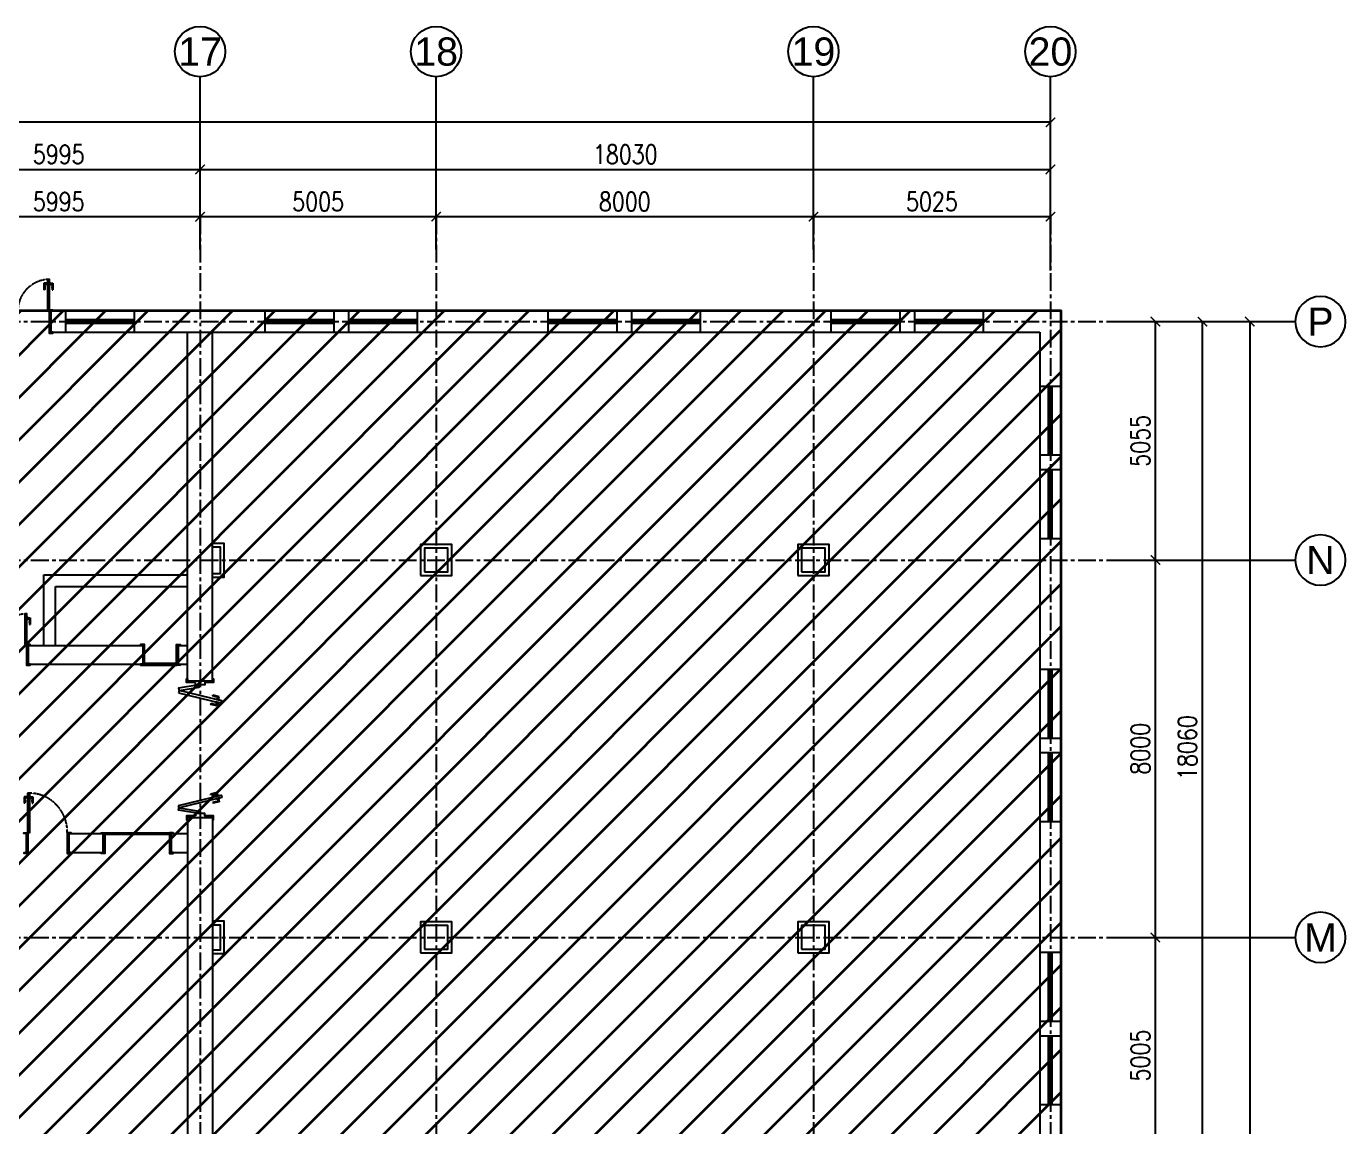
# Model space of a CAD drawing. Header units: millimetres. Extents: x -6033 to 120673, y -4970 to 90533.
# Drawn here: x 92702 to 120673, y 67209 to 90533 of the extents above; entities that cross this region are included whole.
import ezdxf
from ezdxf.enums import TextEntityAlignment as Align

# ---------------------------------------------------------------- set-up
doc = ezdxf.new("R2010")
doc.units = ezdxf.units.MM
doc.linetypes.add('I-AR$0$CENTER', pattern=[2, 1.25, -0.25, 0.25, -0.25])
doc.linetypes.add('I-AR$0$DASH', pattern=[0.35, 0.25, -0.1])
doc.layers.get('DefPoints').update_dxf_attribs({"color": 250})
for name, color, linetype in [('I-AR$0$0-建-轴号', 1, 'Continuous'), ('I-AR$0$1-窗', 2, 'Continuous'), ('I-AR$0$AXIS_TEXT', 7, 'Continuous'), ('I-AR$0$D-BASE-INTWALL', 1, 'Continuous'), ('I-AR$0$D-BASE-WALL', 4, 'Continuous'), ('I-AR$0$GZET_DIM_1-200_平面尺寸标注', 1, 'Continuous'), ('I-AR$0$I—平面—装饰面层线', 4, 'Continuous'), ('I-AR$0$I—平面—门', 1, 'Continuous')]:
    doc.layers.add(name, color=color, linetype=linetype)
doc.layers.add('I-AR$0$GZET_COL_GRID_1-200_轴线', color=8, linetype='I-AR$0$CENTER', lineweight=25)
doc.layers.add('I-AR$0$I-SCOPE', color=252, linetype='Continuous', lineweight=35)
doc.styles.add('I-AR$0$GZET-DIMT', font='romans.shx', dxfattribs={"width": 0.8})
doc.styles.add('I-AR$0$GZET-HT', font='arial.ttf', dxfattribs={"width": 0.8})
doc.dimstyles.new('I-AR$0$GZET_200', dxfattribs={"dimscale": 200, "dimtxt": 2, "dimasz": 1, "dimexe": 1, "dimexo": 1.5, "dimgap": 0.6, "dimtad": 1, "dimdec": 0, "dimrnd": 0.005, "dimzin": 0, "dimdsep": 46, "dimtxsty": 'I-AR$0$GZET-DIMT', "dimblk": 'I-AR$0$_ArchTick', "dimcen": 0.125, "dimclrd": 1, "dimclre": 1, "dimclrt": 2, "dimadec": 0, "dimazin": 0, "dimtfac": 1, "dimtdec": 0, "dimtix": 1, "dimtmove": 2, "dimatfit": 3, "dimldrblk": 'I-AR$0$_Dot', "dimfxl": 1, "dimtvp": 1, "dimtolj": 1, "dimtzin": 0, "dimarcsym": 0})

# ---------------------------------------------------------------- blocks, each defined once
blk = doc.blocks.new('I-AR$0$chuanghu1')
for p, q in [((0, 3230), (450, 3230)), ((0, 1770), (450, 1770)), ((0, 1460), (450, 1460)), ((0, 0), (450, 0))]:
    blk.add_line(p, q)
at = {"layer": 'I-AR$0$1-窗'}
for p, q in [((185, 3230), (185, 1770)), ((225, 3230), (225, 1770)), ((265, 3230), (265, 1770)), ((185, 1460), (185, 0)), ((225, 1460), (225, 0)), ((265, 1460), (265, 0))]:
    blk.add_line(p, q, dxfattribs=at)
blk = doc.blocks.new('*U347')
for points in [[(-1125, 470), (-1170, 470), (-1170, 490), (-1095, 490), (-1095, 450), (-1090, 450), (-1090, 50), (-1170, 50), (-1170, 70), (-1125, 70), (-1125, 470)], [(-375, 470), (-330, 470), (-330, 490), (-405, 490), (-405, 450), (-410, 450), (-410, 50), (-330, 50), (-330, 70), (-375, 70), (-375, 470)]]:
    blk.add_lwpolyline(points)
at = {"color": 1}
blk.add_lwpolyline([(-1095, 450), (-405, 450), (-405, 490), (-1095, 490)], close=True, dxfattribs=at)
blk = doc.blocks.new('*U348')
for points in [[(-1125, 470), (-1170, 470), (-1170, 490), (-1095, 490), (-1095, 450), (-1090, 450), (-1090, 50), (-1170, 50), (-1170, 70), (-1125, 70), (-1125, 470)], [(315, 470), (360, 470), (360, 490), (285, 490), (285, 450), (280, 450), (280, 50), (360, 50), (360, 70), (315, 70), (315, 470)]]:
    blk.add_lwpolyline(points)
at = {"color": 1}
blk.add_lwpolyline([(-1095, 450), (285, 450), (285, 490), (-1095, 490)], close=True, dxfattribs=at)
blk = doc.blocks.new('*U346')
at = {"layer": 'I-AR$0$I—平面—装饰面层线'}
for p, q in [((-35, 120), (-35, -280)), ((865, 120), (865, -280))]:
    blk.add_line(p, q, dxfattribs=at)
for points in [[(-35, 120), (-85, 120), (-85, 140), (-5, 140), (-5, 100), (0, 100), (0, -300), (-80, -300), (-80, -280), (-35, -280)], [(865, 120), (915, 120), (915, 140), (835, 140), (835, 100), (830, 100), (830, -300), (910, -300), (910, -280), (865, -280)]]:
    blk.add_lwpolyline(points, dxfattribs=at)
at = {"layer": 'I-AR$0$I—平面—门'}
for p, q in [((-76, 898), (-76, 765)), ((-16, 898), (-76, 898)), ((-16, 878), (-56, 878)), ((-16, 915), (-16, 861)), ((-16, 915), (-11, 915)), ((-11, 861), (-16, 861)), ((-11, 923), (-11, 853)), ((-11, 923), (-5, 923)), ((-5, 853), (-11, 853)), ((-5, 923), (-5, 853)), ((35, 923), (35, 853)), ((41, 923), (35, 923)), ((35, 853), (41, 853)), ((41, 923), (41, 853)), ((46, 915), (41, 915)), ((41, 861), (46, 861)), ((46, 915), (46, 861)), ((46, 898), (106, 898)), ((46, 878), (86, 878)), ((106, 898), (106, 765)), ((-62, 765), (-76, 765)), ((92, 765), (106, 765))]:
    blk.add_line(p, q, dxfattribs=at)
for points in [[(-56, 878, 0.208715), (-56, 817, -0.061819), (-62, 765, -10.704779)], [(86, 878, -0.208715), (85, 817, 0.061819), (92, 765, 10.704779)]]:
    blk.add_lwpolyline(points, format="xyb", dxfattribs=at)
blk.add_lwpolyline([(-5, 140), (-5, 980), (35, 980), (35, 140)], close=True, dxfattribs=at)
at = {"layer": 'I-AR$0$I—平面—门', "color": 252, "linetype": 'I-AR$0$DASH', "ltscale": 5}
blk.add_arc((17, 162), 818, 358.7056, 91.2944, dxfattribs=at)
blk = doc.blocks.new('I-AR$0$tyjuk')
at = {"layer": 'I-AR$0$I—平面—门'}
for p, q in [((252, 432), (218, 295)), ((232, 291), (218, 295)), ((314, 417), (252, 432)), ((309, 396), (267, 407)), ((318, 435), (304, 379)), ((310, 378), (304, 379)), ((325, 442), (307, 369)), ((314, 368), (308, 369)), ((331, 440), (314, 368)), ((318, 435), (323, 434)), ((325, 442), (331, 440)), ((380, 429), (362, 356)), ((362, 356), (369, 354)), ((386, 427), (369, 354)), ((371, 363), (376, 362)), ((389, 417), (376, 362)), ((386, 427), (380, 429)), ((380, 379), (421, 369)), ((389, 417), (384, 419)), ((385, 400), (447, 385)), ((447, 385), (414, 247)), ((399, 250), (414, 247))]:
    blk.add_line(p, q, dxfattribs=at)
for points in [[(171, -432), (390, 471), (342, 483), (122, -421)], [(0, 0), (73, -429), (122, -421), (49, 8)]]:
    blk.add_lwpolyline(points, close=True, dxfattribs=at)
for points in [[(267, 407, 0.208715), (252, 343, -0.061819), (232, 291, -10.704779)], [(421, 369, -0.208715), (406, 305, 0.061819), (399, 250, 10.704779)]]:
    blk.add_lwpolyline(points, format="xyb", dxfattribs=at)
blk = doc.blocks.new('I-AR$0$_ArchTick')
at = {"color": 2, "linetype": 'ByBlock', "const_width": 0.15}
blk.add_lwpolyline([(-0.5, -0.5), (0.5, 0.5)], dxfattribs=at)
blk = doc.blocks.new('*D325')
at = {"layer": 'DefPoints', "color": 0, "transparency": 16777216}
for p in [(96385, 86500), (90390, 85500), (96385, 85500)]:
    blk.add_point(p, dxfattribs=at)
at = {"layer": 'I-AR$0$GZET_DIM_1-200_平面尺寸标注', "color": 1, "lineweight": -2, "transparency": 16777216}
for p, q in [((90390, 85800), (90390, 86700)), ((90390, 86500), (96385, 86500)), ((96385, 85800), (96385, 86700))]:
    blk.add_line(p, q, dxfattribs=at)
at = {"layer": 'I-AR$0$GZET_DIM_1-200_平面尺寸标注', "color": 1, "lineweight": -2, "transparency": 16777216, "xscale": 200, "yscale": 200, "zscale": 200, "rotation": 180}
blk.add_blockref('I-AR$0$_ArchTick', (90390, 86500), dxfattribs=at)
at = {"layer": 'I-AR$0$GZET_DIM_1-200_平面尺寸标注', "color": 1, "lineweight": -2, "transparency": 16777216, "xscale": 200, "yscale": 200, "zscale": 200}
blk.add_blockref('I-AR$0$_ArchTick', (96385, 86500), dxfattribs=at)
at = {"layer": 'I-AR$0$GZET_DIM_1-200_平面尺寸标注', "color": 2, "transparency": 16777216, "insert": (93387.5, 86820), "char_height": 400, "attachment_point": 5, "style": 'I-AR$0$GZET-DIMT'}
blk.add_mtext('\\A1;5995', dxfattribs=at)
blk = doc.blocks.new('I-AR$0$_Dot')
at = {"color": 0, "linetype": 'ByBlock', "lineweight": -2}
blk.add_line((-0.5, 0), (-1, 0), dxfattribs=at)
at = {"color": 0, "linetype": 'ByBlock', "const_width": 0.5}
blk.add_lwpolyline([(-0.25, 0, 1), (0.25, 0, 1)], format="xyb", close=True, dxfattribs=at)
blk = doc.blocks.new('*D326')
at = {"layer": 'DefPoints', "color": 0, "transparency": 16777216}
for p in [(101390, 86500), (96385, 85500), (101390, 85500)]:
    blk.add_point(p, dxfattribs=at)
at = {"layer": 'I-AR$0$GZET_DIM_1-200_平面尺寸标注', "color": 1, "lineweight": -2, "transparency": 16777216}
for p, q in [((96385, 85800), (96385, 86700)), ((96385, 86500), (101390, 86500)), ((101390, 85800), (101390, 86700))]:
    blk.add_line(p, q, dxfattribs=at)
at = {"layer": 'I-AR$0$GZET_DIM_1-200_平面尺寸标注', "color": 1, "lineweight": -2, "transparency": 16777216, "xscale": 200, "yscale": 200, "zscale": 200, "rotation": 180}
blk.add_blockref('I-AR$0$_ArchTick', (96385, 86500), dxfattribs=at)
at = {"layer": 'I-AR$0$GZET_DIM_1-200_平面尺寸标注', "color": 1, "lineweight": -2, "transparency": 16777216, "xscale": 200, "yscale": 200, "zscale": 200}
blk.add_blockref('I-AR$0$_ArchTick', (101390, 86500), dxfattribs=at)
at = {"layer": 'I-AR$0$GZET_DIM_1-200_平面尺寸标注', "color": 2, "transparency": 16777216, "insert": (98887.5, 86820), "char_height": 400, "attachment_point": 5, "style": 'I-AR$0$GZET-DIMT'}
blk.add_mtext('\\A1;5005', dxfattribs=at)
blk = doc.blocks.new('*D327')
at = {"layer": 'DefPoints', "color": 0, "transparency": 16777216}
for p in [(109390, 86500), (101390, 85500), (109390, 85500)]:
    blk.add_point(p, dxfattribs=at)
at = {"layer": 'I-AR$0$GZET_DIM_1-200_平面尺寸标注', "color": 1, "lineweight": -2, "transparency": 16777216}
for p, q in [((101390, 85800), (101390, 86700)), ((101390, 86500), (109390, 86500)), ((109390, 85800), (109390, 86700))]:
    blk.add_line(p, q, dxfattribs=at)
at = {"layer": 'I-AR$0$GZET_DIM_1-200_平面尺寸标注', "color": 1, "lineweight": -2, "transparency": 16777216, "xscale": 200, "yscale": 200, "zscale": 200, "rotation": 180}
blk.add_blockref('I-AR$0$_ArchTick', (101390, 86500), dxfattribs=at)
at = {"layer": 'I-AR$0$GZET_DIM_1-200_平面尺寸标注', "color": 1, "lineweight": -2, "transparency": 16777216, "xscale": 200, "yscale": 200, "zscale": 200}
blk.add_blockref('I-AR$0$_ArchTick', (109390, 86500), dxfattribs=at)
at = {"layer": 'I-AR$0$GZET_DIM_1-200_平面尺寸标注', "color": 2, "transparency": 16777216, "insert": (105390, 86820), "char_height": 400, "attachment_point": 5, "style": 'I-AR$0$GZET-DIMT'}
blk.add_mtext('\\A1;8000', dxfattribs=at)
blk = doc.blocks.new('*D328')
at = {"layer": 'DefPoints', "color": 0, "transparency": 16777216}
for p in [(114415, 86500), (109390, 85500), (114415, 85500)]:
    blk.add_point(p, dxfattribs=at)
at = {"layer": 'I-AR$0$GZET_DIM_1-200_平面尺寸标注', "color": 1, "lineweight": -2, "transparency": 16777216}
for p, q in [((109390, 85800), (109390, 86700)), ((109390, 86500), (114415, 86500)), ((114415, 85800), (114415, 86700))]:
    blk.add_line(p, q, dxfattribs=at)
at = {"layer": 'I-AR$0$GZET_DIM_1-200_平面尺寸标注', "color": 1, "lineweight": -2, "transparency": 16777216, "xscale": 200, "yscale": 200, "zscale": 200, "rotation": 180}
blk.add_blockref('I-AR$0$_ArchTick', (109390, 86500), dxfattribs=at)
at = {"layer": 'I-AR$0$GZET_DIM_1-200_平面尺寸标注', "color": 1, "lineweight": -2, "transparency": 16777216, "xscale": 200, "yscale": 200, "zscale": 200}
blk.add_blockref('I-AR$0$_ArchTick', (114415, 86500), dxfattribs=at)
at = {"layer": 'I-AR$0$GZET_DIM_1-200_平面尺寸标注', "color": 2, "transparency": 16777216, "insert": (111902.5, 86820), "char_height": 400, "attachment_point": 5, "style": 'I-AR$0$GZET-DIMT'}
blk.add_mtext('\\A1;5025', dxfattribs=at)
blk = doc.blocks.new('I-AR$0$_AXISO')
blk.add_circle((0, 0), 0.5)
at = {"layer": 'I-AR$0$AXIS_TEXT', "style": 'I-AR$0$GZET-HT'}
blk.add_attdef('A', text='', height=0.56, dxfattribs=at).set_placement((0, 0), align=Align.MIDDLE_CENTER)
blk = doc.blocks.new('*D287')
at = {"layer": 'DefPoints', "color": 0, "transparency": 16777216}
for p in [(115441, 71220), (116640, 71220), (115441, 66215)]:
    blk.add_point(p, dxfattribs=at)
at = {"layer": 'I-AR$0$GZET_DIM_1-200_平面尺寸标注', "color": 1, "lineweight": -2, "transparency": 16777216}
for p, q in [((115741, 71220), (116840, 71220)), ((116640, 66215), (116640, 71220)), ((115741, 66215), (116840, 66215))]:
    blk.add_line(p, q, dxfattribs=at)
at = {"layer": 'I-AR$0$GZET_DIM_1-200_平面尺寸标注', "color": 1, "lineweight": -2, "transparency": 16777216, "xscale": 200, "yscale": 200, "zscale": 200}
for p, rotation in [((116640, 71220), 90), ((116640, 66215), 270)]:
    blk.add_blockref('I-AR$0$_ArchTick', p, dxfattribs=dict(at, rotation=rotation))
at = {"layer": 'I-AR$0$GZET_DIM_1-200_平面尺寸标注', "color": 2, "transparency": 16777216, "insert": (116320, 68717), "char_height": 400, "attachment_point": 5, "rotation": 90, "style": 'I-AR$0$GZET-DIMT'}
blk.add_mtext('\\A1;5005', dxfattribs=at)
blk = doc.blocks.new('*D288')
at = {"layer": 'DefPoints', "color": 0, "transparency": 16777216}
for p in [(115441, 79220), (116640, 79220), (115441, 71220)]:
    blk.add_point(p, dxfattribs=at)
at = {"layer": 'I-AR$0$GZET_DIM_1-200_平面尺寸标注', "color": 1, "lineweight": -2, "transparency": 16777216}
for p, q in [((115741, 79220), (116840, 79220)), ((116640, 71220), (116640, 79220)), ((115741, 71220), (116840, 71220))]:
    blk.add_line(p, q, dxfattribs=at)
at = {"layer": 'I-AR$0$GZET_DIM_1-200_平面尺寸标注', "color": 1, "lineweight": -2, "transparency": 16777216, "xscale": 200, "yscale": 200, "zscale": 200}
for p, rotation in [((116640, 79220), 90), ((116640, 71220), 270)]:
    blk.add_blockref('I-AR$0$_ArchTick', p, dxfattribs=dict(at, rotation=rotation))
at = {"layer": 'I-AR$0$GZET_DIM_1-200_平面尺寸标注', "color": 2, "transparency": 16777216, "insert": (116320, 75220), "char_height": 400, "attachment_point": 5, "rotation": 90, "style": 'I-AR$0$GZET-DIMT'}
blk.add_mtext('\\A1;8000', dxfattribs=at)
blk = doc.blocks.new('*D289')
at = {"layer": 'DefPoints', "color": 0, "transparency": 16777216}
for p in [(115441, 84275), (116640, 84275), (115441, 79220)]:
    blk.add_point(p, dxfattribs=at)
at = {"layer": 'I-AR$0$GZET_DIM_1-200_平面尺寸标注', "color": 1, "lineweight": -2, "transparency": 16777216}
for p, q in [((115741, 84275), (116840, 84275)), ((116640, 79220), (116640, 84275)), ((115741, 79220), (116840, 79220))]:
    blk.add_line(p, q, dxfattribs=at)
at = {"layer": 'I-AR$0$GZET_DIM_1-200_平面尺寸标注', "color": 1, "lineweight": -2, "transparency": 16777216, "xscale": 200, "yscale": 200, "zscale": 200}
for p, rotation in [((116640, 84275), 90), ((116640, 79220), 270)]:
    blk.add_blockref('I-AR$0$_ArchTick', p, dxfattribs=dict(at, rotation=rotation))
at = {"layer": 'I-AR$0$GZET_DIM_1-200_平面尺寸标注', "color": 2, "transparency": 16777216, "insert": (116320, 81747), "char_height": 400, "attachment_point": 5, "rotation": 90, "style": 'I-AR$0$GZET-DIMT'}
blk.add_mtext('\\A1;5055', dxfattribs=at)
blk = doc.blocks.new('*D295')
at = {"layer": 'DefPoints', "color": 0, "transparency": 16777216}
for p in [(96385, 87500), (90390, 85420), (96385, 85523)]:
    blk.add_point(p, dxfattribs=at)
at = {"layer": 'I-AR$0$GZET_DIM_1-200_平面尺寸标注', "color": 1, "lineweight": -2, "transparency": 16777216}
for p, q in [((90390, 85720), (90390, 87700)), ((96385, 85823), (96385, 87700)), ((90390, 87500), (96385, 87500))]:
    blk.add_line(p, q, dxfattribs=at)
at = {"layer": 'I-AR$0$GZET_DIM_1-200_平面尺寸标注', "color": 1, "lineweight": -2, "transparency": 16777216, "xscale": 200, "yscale": 200, "zscale": 200, "rotation": 180}
blk.add_blockref('I-AR$0$_ArchTick', (90390, 87500), dxfattribs=at)
at = {"layer": 'I-AR$0$GZET_DIM_1-200_平面尺寸标注', "color": 1, "lineweight": -2, "transparency": 16777216, "xscale": 200, "yscale": 200, "zscale": 200}
blk.add_blockref('I-AR$0$_ArchTick', (96385, 87500), dxfattribs=at)
at = {"layer": 'I-AR$0$GZET_DIM_1-200_平面尺寸标注', "color": 2, "transparency": 16777216, "insert": (93388, 87820), "char_height": 400, "attachment_point": 5, "style": 'I-AR$0$GZET-DIMT'}
blk.add_mtext('\\A1;5995', dxfattribs=at)
blk = doc.blocks.new('*D296')
at = {"layer": 'DefPoints', "color": 0, "transparency": 16777216}
for p in [(114415, 87500), (96385, 85523), (114415, 85060)]:
    blk.add_point(p, dxfattribs=at)
at = {"layer": 'I-AR$0$GZET_DIM_1-200_平面尺寸标注', "color": 1, "lineweight": -2, "transparency": 16777216}
for p, q in [((96385, 85823), (96385, 87700)), ((114415, 85360), (114415, 87700)), ((96385, 87500), (114415, 87500))]:
    blk.add_line(p, q, dxfattribs=at)
at = {"layer": 'I-AR$0$GZET_DIM_1-200_平面尺寸标注', "color": 1, "lineweight": -2, "transparency": 16777216, "xscale": 200, "yscale": 200, "zscale": 200, "rotation": 180}
blk.add_blockref('I-AR$0$_ArchTick', (96385, 87500), dxfattribs=at)
at = {"layer": 'I-AR$0$GZET_DIM_1-200_平面尺寸标注', "color": 1, "lineweight": -2, "transparency": 16777216, "xscale": 200, "yscale": 200, "zscale": 200}
blk.add_blockref('I-AR$0$_ArchTick', (114415, 87500), dxfattribs=at)
at = {"layer": 'I-AR$0$GZET_DIM_1-200_平面尺寸标注', "color": 2, "transparency": 16777216, "insert": (105400, 87820), "char_height": 400, "attachment_point": 5, "style": 'I-AR$0$GZET-DIMT'}
blk.add_mtext('\\A1;18030', dxfattribs=at)
blk = doc.blocks.new('*D297')
at = {"layer": 'DefPoints', "color": 0, "transparency": 16777216}
for p in [(225, 88500), (225, 85268), (114415, 85060)]:
    blk.add_point(p, dxfattribs=at)
at = {"layer": 'I-AR$0$GZET_DIM_1-200_平面尺寸标注', "color": 1, "lineweight": -2, "transparency": 16777216}
for p, q in [((225, 85568), (225, 88700)), ((114415, 85360), (114415, 88700)), ((114415, 88500), (225, 88500))]:
    blk.add_line(p, q, dxfattribs=at)
at = {"layer": 'I-AR$0$GZET_DIM_1-200_平面尺寸标注', "color": 1, "lineweight": -2, "transparency": 16777216, "xscale": 200, "yscale": 200, "zscale": 200, "rotation": 180}
blk.add_blockref('I-AR$0$_ArchTick', (225, 88500), dxfattribs=at)
at = {"layer": 'I-AR$0$GZET_DIM_1-200_平面尺寸标注', "color": 1, "lineweight": -2, "transparency": 16777216, "xscale": 200, "yscale": 200, "zscale": 200}
blk.add_blockref('I-AR$0$_ArchTick', (114415, 88500), dxfattribs=at)
at = {"layer": 'I-AR$0$GZET_DIM_1-200_平面尺寸标注', "color": 2, "transparency": 16777216, "insert": (57320, 88820), "char_height": 400, "attachment_point": 5, "style": 'I-AR$0$GZET-DIMT'}
blk.add_mtext('\\A1;114190', dxfattribs=at)
blk = doc.blocks.new('*D308')
at = {"layer": 'DefPoints', "color": 0, "transparency": 16777216}
for p in [(115718, 84275), (117640, 84275), (115609, 66215)]:
    blk.add_point(p, dxfattribs=at)
at = {"layer": 'I-AR$0$GZET_DIM_1-200_平面尺寸标注', "color": 1, "lineweight": -2, "transparency": 16777216}
for p, q in [((116018, 84275), (117840, 84275)), ((117640, 66215), (117640, 84275)), ((115909, 66215), (117840, 66215))]:
    blk.add_line(p, q, dxfattribs=at)
at = {"layer": 'I-AR$0$GZET_DIM_1-200_平面尺寸标注', "color": 1, "lineweight": -2, "transparency": 16777216, "xscale": 200, "yscale": 200, "zscale": 200}
for p, rotation in [((117640, 84275), 90), ((117640, 66215), 270)]:
    blk.add_blockref('I-AR$0$_ArchTick', p, dxfattribs=dict(at, rotation=rotation))
at = {"layer": 'I-AR$0$GZET_DIM_1-200_平面尺寸标注', "color": 2, "transparency": 16777216, "insert": (117320, 75245), "char_height": 400, "attachment_point": 5, "rotation": 90, "style": 'I-AR$0$GZET-DIMT'}
blk.add_mtext('\\A1;18060', dxfattribs=at)
blk = doc.blocks.new('*D309')
at = {"layer": 'DefPoints', "color": 0, "transparency": 16777216}
for p in [(115718, 84275), (115559, 18470), (118640, 18470)]:
    blk.add_point(p, dxfattribs=at)
at = {"layer": 'I-AR$0$GZET_DIM_1-200_平面尺寸标注', "color": 1, "lineweight": -2, "transparency": 16777216}
for p, q in [((116018, 84275), (118840, 84275)), ((118640, 84275), (118640, 18470)), ((115859, 18470), (118840, 18470))]:
    blk.add_line(p, q, dxfattribs=at)
at = {"layer": 'I-AR$0$GZET_DIM_1-200_平面尺寸标注', "color": 1, "lineweight": -2, "transparency": 16777216, "xscale": 200, "yscale": 200, "zscale": 200}
for p, rotation in [((118640, 84275), 90), ((118640, 18470), 270)]:
    blk.add_blockref('I-AR$0$_ArchTick', p, dxfattribs=dict(at, rotation=rotation))
at = {"layer": 'I-AR$0$GZET_DIM_1-200_平面尺寸标注', "color": 2, "transparency": 16777216, "insert": (118320, 51372), "char_height": 400, "attachment_point": 5, "rotation": 90, "style": 'I-AR$0$GZET-DIMT'}
blk.add_mtext('\\A1;65805', dxfattribs=at)
blk = doc.blocks.new('I-AR$0$海龙_1211170131')
at = {"layer": 'I-AR$0$0-建-轴号', "linetype": 'Continuous'}
for p, q in [((96160, 86275), (96160, 89241.7)), ((101165, 86275), (101165, 89241.7)), ((109165, 86275), (109165, 89241.7)), ((114190, 86275), (114190, 89241.7)), ((116415, 84050), (119381.7, 84050)), ((116415, 78995), (119381.7, 78995)), ((116415, 70995), (119381.7, 70995))]:
    blk.add_line(p, q, dxfattribs=at)
at = {"layer": 'I-AR$0$GZET_COL_GRID_1-200_轴线', "ltscale": 300}
for p, q in [((96160, 86275), (96160, 15895)), ((101165, 86275), (101165, 15895)), ((109165, 86275), (109165, 15895)), ((114190, 86275), (114190, 15895)), ((-2225, 84050), (116415, 84050)), ((-2225, 78995), (116415, 78995)), ((-2225, 70995), (116415, 70995))]:
    blk.add_line(p, q, dxfattribs=at)
at = {"layer": 'I-AR$0$0-建-轴号', "linetype": 'Continuous', "xscale": 1066.666666666667, "yscale": 1066.666666666667, "zscale": 0.6666666666666664}
for p, values in [((96160, 89775), {'A': '17'}), ((101165, 89775), {'A': '18'}), ((109165, 89775), {'A': '19'}), ((114190, 89775), {'A': '20'})]:
    blk.add_blockref('I-AR$0$_AXISO', p, dxfattribs=at).add_auto_attribs(values)
at = {"layer": 'I-AR$0$0-建-轴号', "linetype": 'Continuous'}
ref = blk.add_blockref('I-AR$0$_AXISO', (119915, 84050), dxfattribs=dict(at, xscale=-1066.666666666667, yscale=1066.666666666667, zscale=0.6666666666666664, rotation=180))
ref.add_attrib('A', 'P', dxfattribs={"layer": 'I-AR$0$AXIS_TEXT', "height": 597.3, "style": 'I-AR$0$GZET-HT'}).set_placement((119915, 84050), align=Align.MIDDLE_CENTER)
ref = blk.add_blockref('I-AR$0$_AXISO', (119915, 78995), dxfattribs=dict(at, xscale=-1066.666666666667, yscale=1066.666666666667, zscale=0.6666666666666664, rotation=180))
ref.add_attrib('A', 'N', dxfattribs={"layer": 'I-AR$0$AXIS_TEXT', "height": 597.3, "style": 'I-AR$0$GZET-HT'}).set_placement((119915, 78995), align=Align.MIDDLE_CENTER)
ref = blk.add_blockref('I-AR$0$_AXISO', (119915, 70995), dxfattribs=dict(at, xscale=-1066.666666666667, yscale=1066.666666666667, zscale=0.6666666666666664, rotation=180))
ref.add_attrib('A', 'M', dxfattribs={"layer": 'I-AR$0$AXIS_TEXT', "height": 597.3, "style": 'I-AR$0$GZET-HT'}).set_placement((119915, 70995), align=Align.MIDDLE_CENTER)
at = {"layer": 'I-AR$0$GZET_DIM_1-200_平面尺寸标注'}
for base, p1, p2, picture, middle in [((0, 88275), (114190, 84835.2), (0, 85043.1), '*D297', (57095, 88595)), ((96160, 87275), (90165, 85195.5), (96160, 85298.3), '*D295', (93162.5, 87595)), ((114190, 87275), (96160, 85298.3), (114190, 84835.2), '*D296', (105175, 87595)), ((96160, 86275), (90165, 85275), (96160, 85275), '*D325', (93162.5, 86595)), ((101165, 86275), (96160, 85275), (101165, 85275), '*D326', (98662.5, 86595)), ((109165, 86275), (101165, 85275), (109165, 85275), '*D327', (105165, 86595)), ((114190, 86275), (109165, 85275), (114190, 85275), '*D328', (111677.5, 86595))]:
    dim = blk.add_linear_dim(base=base, p1=p1, p2=p2, dimstyle='I-AR$0$GZET_200', dxfattribs=at)
    dim.commit()
    dim.dimension.update_dxf_attribs({"geometry": picture, "text_midpoint": middle, "insert": (-225, -225)})
for base, p1, p2, angle, picture, middle in [((116415, 84050), (115216.1, 78995), (115216.1, 84050), 270, '*D289', (116095, 81522.5)), ((118415, 18245), (115493, 84050), (115334.1, 18245), 90, '*D309', (118095, 51147.5)), ((117415, 84050), (115383.9, 65990), (115493, 84050), 90, '*D308', (117095, 75020)), ((116415, 78995), (115216.1, 70995), (115216.1, 78995), 270, '*D288', (116095, 74995)), ((116415, 70995), (115216.1, 65990), (115216.1, 70995), 270, '*D287', (116095, 68492.5))]:
    dim = blk.add_linear_dim(base=base, p1=p1, p2=p2, angle=angle, dimstyle='I-AR$0$GZET_200', dxfattribs=at)
    dim.commit()
    dim.dimension.update_dxf_attribs({"geometry": picture, "text_midpoint": middle, "insert": (-225, -225)})
blk = doc.blocks.new('I-AR')
at = {"layer": 'I-AR$0$I-SCOPE'}
h = blk.add_hatch(dxfattribs=at)
h.set_pattern_fill('ANSI31', color=256, scale=200)
h.paths.add_polyline_path([(63300, 72640), (66630, 72640), (66630, 70889), (90600, 70890), (90600, 66390), (96650, 66390), (96650, 24876), (18340, 24876), (18340, 66390), (48090, 66390), (48090, 72640), (51400, 72640), (51400, 72650), (52870, 72650), (52870, 72640), (55240, 72640), (55240, 72790), (59460, 72790), (59460, 72640), (61830, 72640), (61830, 72650), (63300, 72650)], flags=16)
h.paths.add_polyline_path([(7330, 0), (7330, -1770), (11180, -1770), (11180, 0), (18450, 0), (18450, 2900), (27550, 2900), (27550, 18090), (37037, 18090), (37037, 17350), (96200, 17350), (96200, 18120), (114640, 18120), (114640, 84500), (0, 84500), (0, 0)])
at = {"layer": 'I-AR$0$1-窗'}
for p, q in [((94990, 84315), (93530, 84315)), ((94990, 84275), (93530, 84275)), ((94990, 84235), (93530, 84235))]:
    blk.add_line(p, q, dxfattribs=at)
at = {"layer": 'I-AR$0$D-BASE-INTWALL'}
for points in [[(96650, 79580), (96890, 79580), (96890, 78850), (96650, 78850)], [(96650, 71570), (96890, 71570), (96890, 70870), (96650, 70870)]]:
    blk.add_lwpolyline(points, dxfattribs=at)
for points in [[(101060, 78890), (101720, 78890), (101720, 79550), (101060, 79550)], [(109060, 78890), (109720, 78890), (109720, 79550), (109060, 79550)], [(101060, 70890), (101720, 70890), (101720, 71550), (101060, 71550)], [(109060, 70890), (109720, 70890), (109720, 71550), (109060, 71550)]]:
    blk.add_lwpolyline(points, close=True, dxfattribs=at)
at = {"layer": 'I-AR$0$D-BASE-WALL'}
for p, q in [((93220, 84500), (114640, 84500)), ((93220, 84500), (93220, 84050)), ((93530, 84500), (93530, 84050)), ((94990, 84500), (94990, 84050)), ((114640, 84500), (114640, 18120)), ((93220, 84050), (114190, 84050)), ((96120, 76660), (96120, 84050)), ((96650, 76660), (96650, 84050)), ((114190, 84050), (114190, 18590)), ((93070, 78910), (96120, 78910)), ((93070, 77410), (93070, 78910)), ((93320, 78660), (96120, 78660)), ((93320, 77410), (93320, 78660)), ((92740, 77410), (95170, 77410)), ((92740, 77410), (92740, 77010)), ((95170, 77410), (95170, 77010)), ((95920, 77410), (96120, 77410)), ((95920, 77410), (95920, 77010)), ((92740, 77010), (95170, 77010)), ((95920, 77010), (96120, 77010)), ((96120, 76660), (96650, 76660)), ((96120, 73760), (96120, 66390)), ((96120, 73760), (96650, 73760)), ((96650, 73760), (96650, 18590)), ((93600, 73420), (94330, 73420)), ((93600, 73420), (93600, 73020)), ((94330, 73420), (94330, 73020)), ((95770, 73420), (96120, 73420)), ((95770, 73420), (95770, 73020)), ((93600, 73020), (94330, 73020)), ((95770, 73020), (96120, 73020))]:
    blk.add_line(p, q, dxfattribs=at)
for points in [[(93220, 84500), (93265, 84500), (93265, 84520), (93190, 84520), (93190, 84480), (93185, 84480), (93185, 84030), (93265, 84030), (93265, 84050), (93220, 84050), (93220, 84500)], [(96650, 79500), (96810, 79500), (96810, 78930), (96650, 78930)], [(92740, 77410), (92785, 77410), (92785, 77430), (92710, 77430), (92710, 77390), (92705, 77390), (92705, 76990), (92785, 76990), (92785, 77010), (92740, 77010), (92740, 77410)], [(96285, 76625), (96100, 76625), (96100, 76705), (96120, 76705), (96120, 76660), (96650, 76660), (96650, 76705), (96670, 76705), (96670, 76625), (96485, 76625), (96485, 76575), (96285, 76575), (96285, 76625)], [(96285, 73795), (96100, 73795), (96100, 73715), (96120, 73715), (96120, 73760), (96650, 73760), (96650, 73715), (96670, 73715), (96670, 73795), (96485, 73795), (96485, 73845), (96285, 73845), (96285, 73795)], [(96650, 71490), (96810, 71490), (96810, 70950), (96650, 70950)]]:
    blk.add_lwpolyline(points, dxfattribs=at)
for points in [[(101140, 78970), (101640, 78970), (101640, 79470), (101140, 79470)], [(109140, 78970), (109640, 78970), (109640, 79470), (109140, 79470)], [(101140, 70970), (101640, 70970), (101640, 71470), (101140, 71470)], [(109140, 70970), (109640, 70970), (109640, 71470), (109140, 71470)]]:
    blk.add_lwpolyline(points, close=True, dxfattribs=at)
at = {"layer": 'I-AR$0$I-SCOPE'}
blk.add_lwpolyline([(7330, 0), (7330, -1770), (11180, -1770), (11180, 0), (18450, 0), (18450, 2900), (27550, 2900), (27550, 18090), (37037, 18090), (37037, 17350), (96200, 17350), (96200, 18120), (114640, 18120), (114640, 84500), (0, 84500), (0, 0)], close=True, dxfattribs=at)
at = {"layer": 'I-AR$0$I—平面—门'}
for p, q in [((93074, 85087), (93074, 84945)), ((93138, 85087), (93074, 85087)), ((93138, 85065), (93096, 85065)), ((93138, 85105), (93138, 85047)), ((93138, 85105), (93144, 85105)), ((93144, 85047), (93138, 85047)), ((93144, 85113), (93144, 85038)), ((93144, 85113), (93150, 85113)), ((93150, 85039), (93144, 85039)), ((93150, 85113), (93150, 85039)), ((93190, 85113), (93190, 85039)), ((93196, 85113), (93190, 85113)), ((93190, 85039), (93196, 85039)), ((93196, 85113), (93196, 85038)), ((93202, 85105), (93196, 85105)), ((93196, 85047), (93202, 85047)), ((93202, 85105), (93202, 85047)), ((93202, 85087), (93266, 85087)), ((93202, 85065), (93244, 85065)), ((93266, 85087), (93266, 84945)), ((93089, 84945), (93074, 84945)), ((93251, 84945), (93266, 84945)), ((92710, 78023), (92710, 77949)), ((92716, 78023), (92710, 78023)), ((92710, 77949), (92716, 77949)), ((92716, 78023), (92716, 77948)), ((92722, 78015), (92716, 78015)), ((92716, 77957), (92722, 77957)), ((92722, 78015), (92722, 77957)), ((92722, 77997), (92786, 77997)), ((92722, 77975), (92764, 77975)), ((92771, 77855), (92786, 77855)), ((92786, 77997), (92786, 77855)), ((95050, 73400), (95050, 73440))]:
    blk.add_line(p, q, dxfattribs=at)
for points in [[(93096, 85065, 0.208715), (93096, 85000, -0.061819), (93089, 84945, -10.704779)], [(93244, 85065, -0.208715), (93244, 85000, 0.061819), (93251, 84945, 10.704779)], [(92764, 77975, -0.208715), (92764, 77910, 0.061819), (92771, 77855, 10.704779)]]:
    blk.add_lwpolyline(points, format="xyb", dxfattribs=at)
for points in [[(93190, 84520), (93190, 85170), (93150, 85170), (93150, 84520)], [(92710, 77430), (92710, 78080), (92670, 78080), (92670, 77430)]]:
    blk.add_lwpolyline(points, close=True, dxfattribs=at)
at = {"layer": 'I-AR$0$I—平面—门', "color": 252, "linetype": 'I-AR$0$DASH', "ltscale": 5}
for centre in [(93196, 84494), (92716, 77404)]:
    blk.add_arc(centre, 676, 90.8587, 177.9266, dxfattribs=at)
at = {"rotation": 270}
blk.add_blockref('I-AR$0$tyjuk', (96360, 76575), dxfattribs=at)
at = {"xscale": -1, "rotation": 270}
blk.add_blockref('I-AR$0$tyjuk', (96360, 73845), dxfattribs=at)
at = {"layer": 'I-AR$0$D-BASE-WALL'}
for name, p, rotation in [('I-AR$0$chuanghu1', (97760, 84500), 270), ('I-AR$0$chuanghu1', (103760, 84500), 270), ('I-AR$0$chuanghu1', (109760, 84500), 270), ('I-AR$0$chuanghu1', (114640, 82900), 180), ('*U347', (94795, 77480), 180), ('I-AR$0$chuanghu1', (114640, 76900), 180), ('I-AR$0$chuanghu1', (114640, 70900), 180)]:
    blk.add_blockref(name, p, dxfattribs=dict(at, rotation=rotation))
blk.add_blockref('*U346', (92735, 73300), dxfattribs=at)
at = {"layer": 'I-AR$0$D-BASE-WALL', "xscale": -1}
blk.add_blockref('*U348', (94645, 72950), dxfattribs=at)
at = {"layer": 'I-AR$0$GZET_COL_GRID_1-200_轴线'}
blk.add_blockref('I-AR$0$海龙_1211170131', (225, 225), dxfattribs=at)

msp = doc.modelspace()

# ---------------------------------------------------------------- block references
msp.add_blockref('I-AR', (0, 0))

doc.saveas('drawing.dxf')
